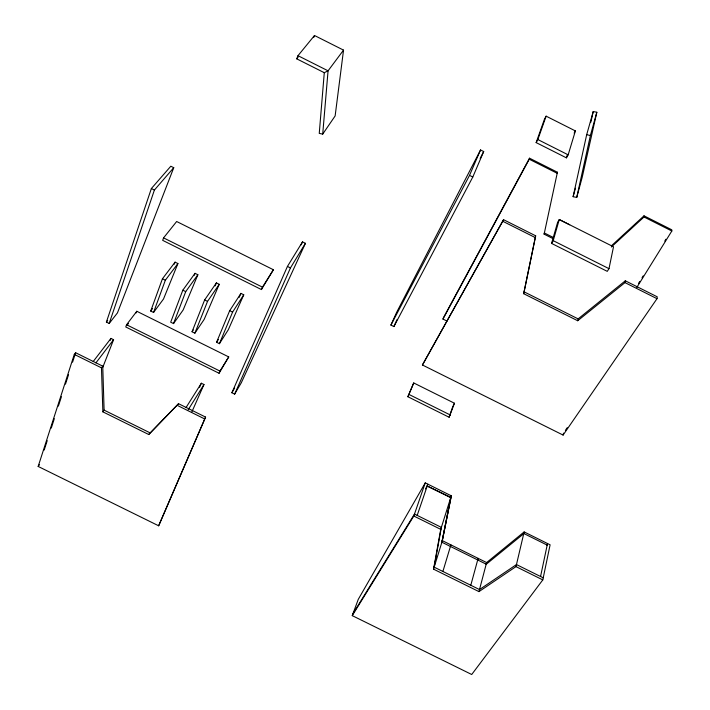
<?xml version="1.0" encoding="UTF-8"?>
<svg xmlns="http://www.w3.org/2000/svg" width="710" height="710" viewBox="0 0 710 710"><rect width="100%" height="100%" fill="white"/><g stroke="black" fill="none" stroke-linecap="round" stroke-linejoin="round"><path stroke-width="1.06" d="M611.346 247.018L644.005 216.985L644.005 215.822L671.775 229.8L671.837 230.998L636.772 287.523M324.284 72.695L319.252 133.382L322.713 134.11L335.138 115.934L343.533 50.117L314.503 35.5L297.987 55.682L296.736 58.841L324.284 72.695L328.064 70.822L343.533 50.117M322.713 134.11L328.064 70.822L297.987 55.682M547.099 545.502L547.516 543.523L540.558 576.502M657.007 298.679L657.265 296.833L625.315 280.796L578.126 318.897L577.7 320.742L523.696 293.709L535.659 235.8L503.559 219.683L422.432 364.993L563.101 435.079L657.007 298.679L624.986 282.615L577.7 320.742M523.909 533.556L524.149 531.932L550.108 544.81L542.795 579.901L471.715 674.5L352.258 615.641L358.275 599.329L425.255 482.88L451.311 495.811L441.975 542.271L486.306 564.219L523.909 533.556L547.321 545.165M478.966 591.616L486.625 562.568L524.149 531.932L515.984 566.615L478.966 591.616L433.535 569.154L440.741 529.358L451.311 495.811L441.975 542.271M624.986 282.615L625.315 280.796M486.306 564.219L486.625 562.568L442.383 540.665L433.535 569.154M441.78 542.6L450.717 497.701L427.225 486.048L450.921 497.355M557.421 172.237L557.208 173.302L529.243 159.226L529.527 158.197L557.421 172.237L544.117 234.158L553.037 238.64M477.786 559.995L478.123 558.362L470.792 585.262M544.117 234.158L544.357 232.978L553.259 237.442M523.696 293.709L535.659 235.8M608.994 268.664L613.511 246.787L559.267 219.55L557.652 222.248L551.555 243.406L607.254 271.353L608.994 268.664L553.197 240.663L559.267 219.55L569.713 224.777M573.112 196.679L586.673 134.714L593.223 111.541L596.826 112.26L582.2 177.305L576.724 197.442L573.112 196.679L575.464 188.212M563.101 435.079L563.527 433.109M576.724 197.442L590.409 135.468L596.826 112.26M590.844 122.209L593.223 111.541M450.504 546.496L450.894 544.881L442.889 571.461M568.169 154.833L575.384 130.915L546.132 116.165L544.481 119.147L536.156 142.603L566.429 157.851L568.169 154.833L537.843 139.55L546.132 116.165M566.429 157.851L567.379 154.727M38.163 466.443L74.301 354.388L75.624 352.728L102.746 366.165L104.104 410.131L102.87 411.853L148.718 434.511L178.547 403.697L205.572 417.081L158.658 525.799L38.163 466.443L39.44 464.713M44.18 450.06L47.224 440.644M51.28 428.086L54.324 418.66M58.38 406.102L61.424 396.686M65.48 384.128L68.524 374.711M72.58 362.153L75.624 352.728M106.393 322.074L151.363 188.54L170.817 166.22L173.755 167.693L117.443 312.906L109.189 323.458L106.393 322.074L107.671 320.45M109.189 323.458L154.398 190.049L173.755 167.693M417.178 515.398L427.864 484.176L425.556 488.924M449.111 417.249L454.48 403.245L413.717 382.947L407.886 396.739L449.111 417.249L452.847 406.395M446.918 321.053L442.969 319.083L443.422 317.769L529.527 158.197M352.258 615.641L413.815 516.019L425.255 482.88M126.549 324.736L125.768 326.973L219.053 373.265L228.727 356.917L136.799 311.273L126.549 324.736L219.976 371.09L228.727 356.917M163.566 237.886L162.688 240.362L261.422 289.556L273.403 269.747L176.657 221.502L163.566 237.886L262.452 287.151L273.403 269.747M422.432 364.993L503.559 219.683M150.715 311.051L162.439 278.781L175.086 262.141L177.917 263.561L163.513 299.008L153.555 312.462L150.715 311.051L152.588 308.53M153.555 312.462L165.341 280.219L177.917 263.561M182.825 290.186L170.693 322.189L173.524 323.591L183.153 309.977L197.868 274.743L195.028 273.332L182.825 290.186L185.718 291.632L197.868 274.743M173.524 323.591L185.718 291.632M110.148 340.454L110.946 338.404L113.573 339.708L102.755 367.398M136.142 312.933L136.799 311.273M192.055 331.756L204.64 299.948L216.399 282.891L219.23 284.302L204.178 319.385L194.886 333.159L192.055 331.756L193.298 329.919M407.886 396.739L413.717 382.947M194.886 333.159L207.533 301.386L219.23 284.302M313.687 37.559L314.503 35.5M174.261 264.173L175.086 262.141M194.194 275.347L195.028 273.332M216.577 342.273L229.685 310.678L240.93 293.39L243.761 294.801L228.309 329.733L219.417 343.684L216.577 342.273L218.369 339.486M219.417 343.684L232.578 312.125L243.761 294.801M219.053 373.265L219.976 371.09M215.112 285.899L216.399 282.891M472.798 177.012L483.696 151.541L480.546 149.952L396.668 312.302L390.917 325.082L393.899 326.564L472.798 177.012L469.523 175.37L480.546 149.952M158.658 525.799L205.572 417.081M261.422 289.556L262.452 287.151M231.877 392.754L287.435 266.427L302.513 241.861L305.424 243.317L241.293 382.779L234.646 394.121L231.877 392.754L234.664 388.033M239.172 297.383L240.93 293.39M199.572 387.278L201.356 383.231L203.974 384.527L191.904 411.827M234.646 394.121L290.443 267.927L305.424 243.317M393.899 326.564L396.97 319.677M301.138 244.87L302.513 241.861M480.129 158.419L483.696 151.541M390.917 325.082L469.523 175.37M442.969 319.083L529.243 159.226M536.156 142.603L537.843 139.55M574.115 133.134L575.384 130.915M453.184 405.41L454.48 403.245M551.555 243.406L553.197 240.663M352.985 613.653L414.489 514.058L441.363 527.37L434.165 567.148L479.507 589.566L516.463 564.565L543.23 577.825M638.53 283.405L639.701 281.524M642.035 277.77L643.198 275.888M664.773 241.089L665.944 239.208M188.212 409.723L203.974 384.527M186.1 407.46L201.356 383.231M148.718 434.511L178.547 403.697M565.4 430.384L567.272 427.66M102.87 411.853L101.477 367.851L102.746 366.165M127.108 325.215L128.448 323.449M95.903 362.881L113.573 339.708M93.196 361.541L110.946 338.404M296.736 58.841L298.12 57.155M611.425 245.802L644.005 215.822M586.673 134.714L590.409 135.468M413.815 516.019L440.741 529.358M515.984 566.615L542.795 579.901M74.301 354.388L101.477 367.851M177.429 405.454L204.498 418.856M104.104 410.131L149.863 432.754M409.129 394.52L450.424 415.066M229.685 310.678L232.578 312.125M162.439 278.781L165.341 280.219M204.64 299.948L207.533 301.386M151.363 188.54L154.398 190.049M287.435 266.427L290.443 267.927M502.946 221.369L535.118 237.513M524.246 291.916L578.126 318.897M644.005 216.985L671.837 230.998"/></g></svg>
